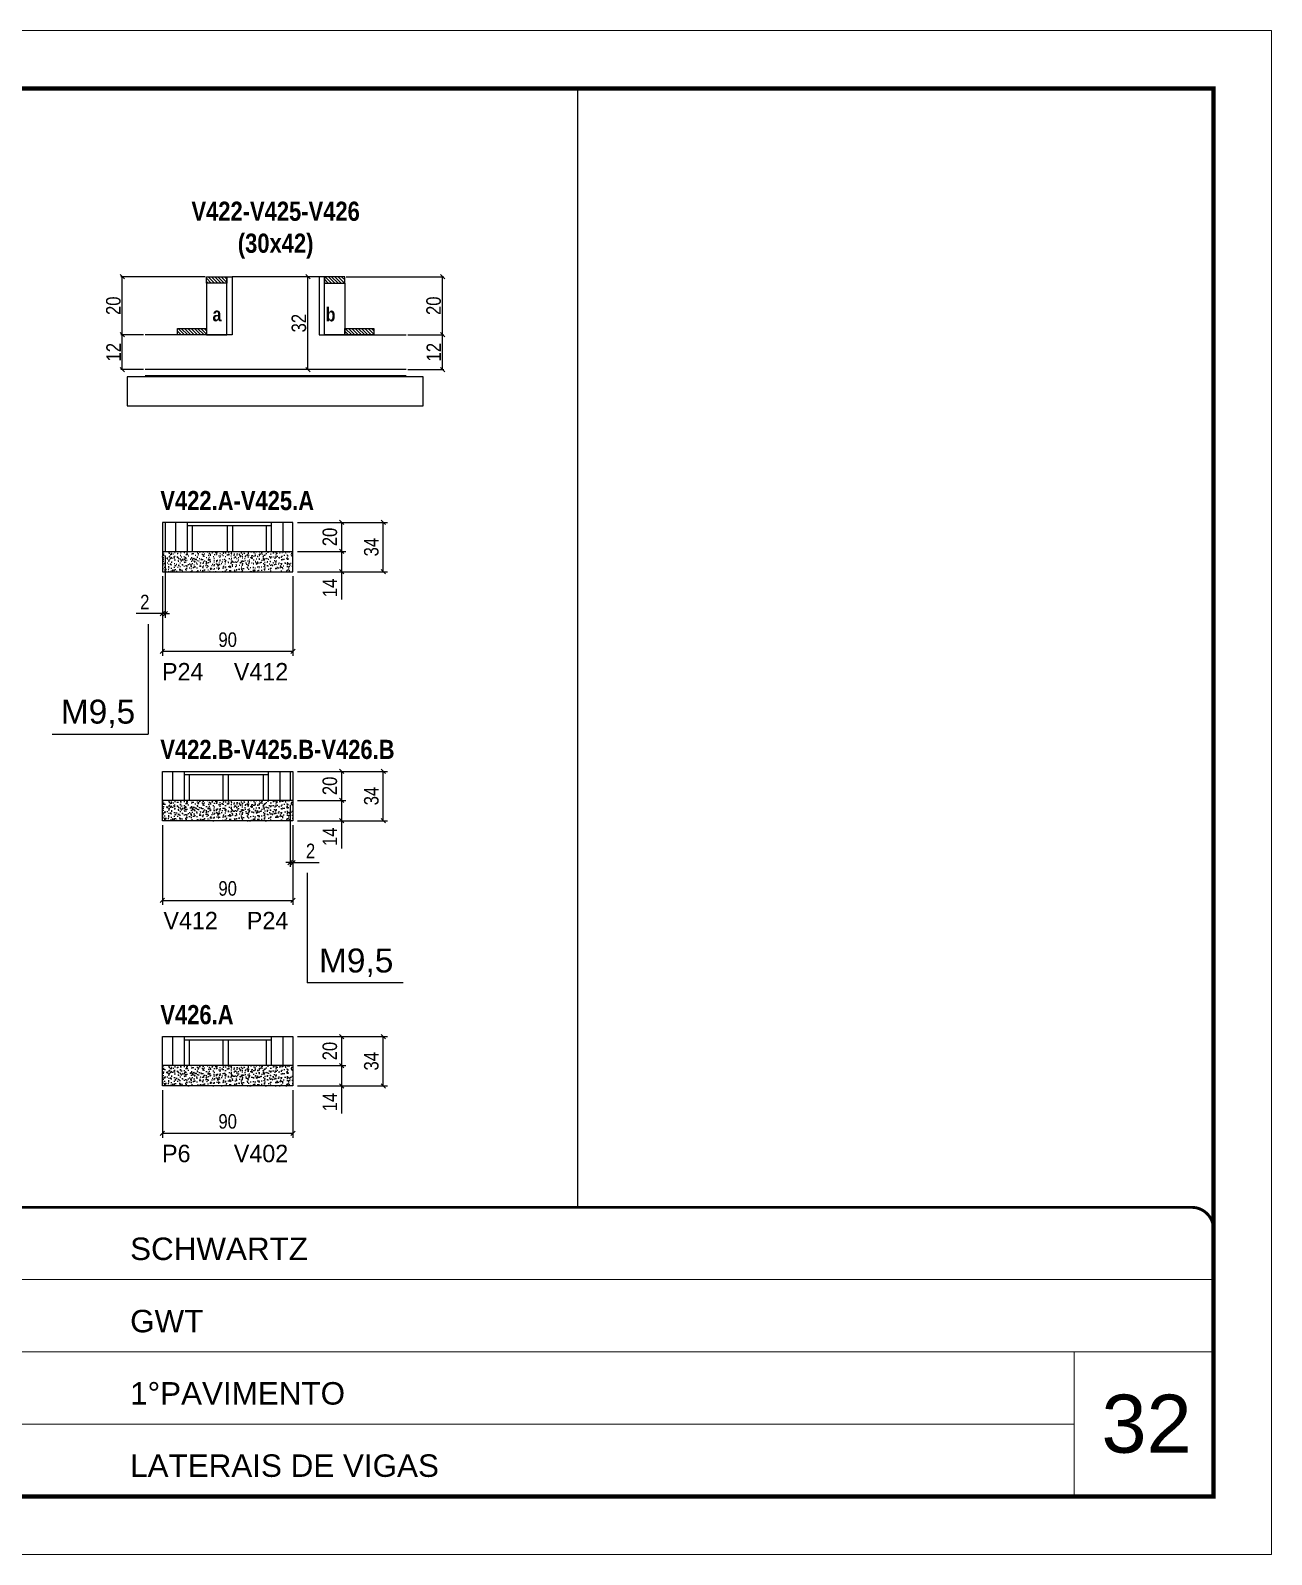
# Model space of a CAD drawing. Extents: x 13154 to 22413, y 1253 to 30260.
# Drawn here: x 18566 to 19421, y 20779 to 21829 of the extents above; entities that cross this region are included whole.
import ezdxf

# ---------------------------------------------------------------- set-up
doc = ezdxf.new("R2010")
doc.units = 0
doc.linetypes.add('CONTINUO', pattern=[0])
doc.linetypes.add('DASHED', pattern=[0.75, 0.5, -0.25])
for name, color, linetype in [('5', 5, 'Continuous'), ('barrote', 251, 'Continuous'), ('COTA', 241, 'Continuous'), ('detalhes', 4, 'Continuous'), ('NOMENCLATURA', 7, 'Continuous'), ('Painéis', 200, 'Continuous'), ('SARR_2.2x10', 60, 'Continuous'), ('SARR_2.2x7', 40, 'Continuous'), ('SARR_3.5x7', 81, 'Continuous')]:
    doc.layers.add(name, color=color, linetype=linetype)
for name, color, linetype, lineweight in [('CARIMBO', 255, 'Continuous', 9), ('CONCRETO', 251, 'Continuous', 25), ('Folhas', 255, 'Continuous', 9), ('SARRAFO DE PRESSAO', 251, 'DASHED', 9)]:
    doc.layers.add(name, color=color, linetype=linetype, lineweight=lineweight)
doc.styles.add('ARIAL', font='arial.ttf')
doc.styles.add('COTA TECNICA', font='techl___.ttf', dxfattribs={"height": 10})
doc.styles.add('COTA TECNICA 2X', font='techl___.ttf', dxfattribs={"height": 10})
doc.styles.add('ROMAS860', font='ROMAS860.SHX')
doc.styles.get("Standard").update_dxf_attribs({"font": 'arial.ttf'})
doc.styles.add('TECNICA', font='techb___.ttf', dxfattribs={"height": 10})
doc.dimstyles.new('PAINEL', dxfattribs={"dimtxt": 10, "dimasz": 3, "dimexe": 3, "dimexo": 3, "dimgap": 3, "dimtad": 1, "dimdec": 1, "dimzin": 12, "dimdsep": 46, "dimtxsty": 'COTA TECNICA', "dimblk1": 'OBLIQUE', "dimblk2": 'OBLIQUE', "dimsah": 1, "dimcen": 0.9, "dimclrd": 4, "dimclre": 4, "dimclrt": 240, "dimadec": 1, "dimazin": 3, "dimtfac": 1, "dimtdec": 1, "dimtmove": 0, "dimatfit": 3, "dimfxl": 1, "dimtolj": 1, "dimtzin": 12, "dimarcsym": 0})
doc.dimstyles.new('SECAO', dxfattribs={"dimscale": 0.333333, "dimtxt": 5, "dimasz": 9, "dimexe": 3, "dimexo": 3, "dimgap": 3, "dimtad": 1, "dimdec": 1, "dimlfac": 0.5, "dimzin": 12, "dimdsep": 46, "dimtxsty": 'COTA TECNICA 2X', "dimblk1": 'OBLIQUE', "dimblk2": 'OBLIQUE', "dimsah": 1, "dimcen": 0.9, "dimclrd": 4, "dimclre": 4, "dimclrt": 240, "dimadec": 1, "dimazin": 3, "dimtfac": 1, "dimtdec": 1, "dimtmove": 0, "dimatfit": 3, "dimfxl": 1, "dimtolj": 1, "dimtzin": 12, "dimarcsym": 0})

# ---------------------------------------------------------------- blocks, each defined once
blk = doc.blocks.new('9999999999')
at = {"color": 30, "linetype": 'CONTINUO'}
for p, q in [((98564.6, 34379.6), (99584, 34379.6)), ((98564.6, 34329.8), (99488, 34329.8)), ((99584, 34329.8), (99488, 34329.8)), ((99488, 34329.8), (99488, 34230.2)), ((98564.6, 34280), (99488, 34280))]:
    blk.add_line(p, q, dxfattribs=at)
at = {"color": 30, "linetype": 'CONTINUO', "const_width": 2}
blk.add_lwpolyline([(99584, 34230.2), (99584, 34414.4, 0.414214), (99569, 34429.4), (98229, 34429.4, 0.414214), (98214, 34414.4), (98214, 34245.2, 0.414214), (98229, 34230.2), (99584, 34230.2)], format="xyb", dxfattribs=at)
at = {"layer": 'Folhas'}
blk.add_lwpolyline([(98139, 34190.2), (99624, 34190.2), (99624, 35240.2), (98139, 35240.2)], close=True, dxfattribs=at)
at = {"layer": 'Folhas', "color": 30, "const_width": 3}
blk.add_lwpolyline([(98214, 34230.2), (99584, 34230.2), (99584, 35200.2), (98214, 35200.2)], close=True, dxfattribs=at)
at = {"color": 7, "linetype": 'Continuous', "ltscale": 5, "style": 'ARIAL'}
for s, height, p in [('SCHWARTZ', 15.48, (98837.7, 34393.1)), ('GWT', 15.48, (98837.7, 34343.3)), ('1°PAVIMENTO', 15.483, (98837.7, 34293.5)), ('LATERAIS DE VIGAS', 15.483, (98837.7, 34243.7))]:
    blk.add_text(s, height=height, dxfattribs=at).set_placement(p)
blk = doc.blocks.new('_Oblique')
at = {"color": 0, "linetype": 'ByBlock', "lineweight": -2}
blk.add_line((-0.5, -0.5), (0.5, 0.5), dxfattribs=at)
blk = doc.blocks.new('*D1893')
at = {"layer": 'COTA', "color": 4, "lineweight": -2, "transparency": 16777216}
for p, q in [((18644.4, 21619.5), (18628.7, 21619.5)), ((18629.7, 21595.5), (18629.7, 21619.5)), ((18644.4, 21595.5), (18628.7, 21595.5))]:
    blk.add_line(p, q, dxfattribs=at)
at = {"layer": 'Defpoints', "color": 0, "transparency": 16777216}
for p in [(18629.7, 21619.5), (18645.4, 21619.5), (18645.4, 21595.5)]:
    blk.add_point(p, dxfattribs=at)
at = {"layer": 'COTA', "color": 4, "lineweight": -2, "transparency": 16777216, "xscale": 3, "yscale": 3, "zscale": 3}
for p, rotation in [((18629.7, 21619.5), 90), ((18629.7, 21595.5), 270)]:
    blk.add_blockref('_Oblique', p, dxfattribs=dict(at, rotation=rotation))
at = {"layer": 'COTA', "color": 240, "transparency": 16777216, "insert": (18623.7, 21607.5), "char_height": 10, "attachment_point": 5, "rotation": 90, "style": 'COTA TECNICA 2X'}
blk.add_mtext('\\A1;12', dxfattribs=at)
blk = doc.blocks.new('*D1894')
at = {"layer": 'COTA', "color": 4, "lineweight": -2, "transparency": 16777216}
for p, q in [((18686.7, 21659.5), (18628.7, 21659.5)), ((18629.7, 21619.5), (18629.7, 21659.5)), ((18644.4, 21619.5), (18628.7, 21619.5))]:
    blk.add_line(p, q, dxfattribs=at)
at = {"layer": 'Defpoints', "color": 0, "transparency": 16777216}
for p in [(18629.7, 21659.5), (18687.7, 21659.5), (18645.4, 21619.5)]:
    blk.add_point(p, dxfattribs=at)
at = {"layer": 'COTA', "color": 4, "lineweight": -2, "transparency": 16777216, "xscale": 3, "yscale": 3, "zscale": 3}
for p, rotation in [((18629.7, 21659.5), 90), ((18629.7, 21619.5), 270)]:
    blk.add_blockref('_Oblique', p, dxfattribs=dict(at, rotation=rotation))
at = {"layer": 'COTA', "color": 240, "transparency": 16777216, "insert": (18623.6, 21639.5), "char_height": 10, "attachment_point": 5, "rotation": 90, "style": 'COTA TECNICA 2X'}
blk.add_mtext('\\A1;20', dxfattribs=at)
blk = doc.blocks.new('*D1895')
at = {"layer": 'COTA', "color": 4, "lineweight": -2, "transparency": 16777216}
for p, q in [((18783.9, 21659.5), (18851.3, 21659.5)), ((18850.3, 21619.5), (18850.3, 21659.5)), ((18826.3, 21619.5), (18851.3, 21619.5))]:
    blk.add_line(p, q, dxfattribs=at)
at = {"layer": 'Defpoints', "color": 0, "transparency": 16777216}
for p in [(18782.9, 21659.5), (18850.3, 21659.5), (18825.3, 21619.5)]:
    blk.add_point(p, dxfattribs=at)
at = {"layer": 'COTA', "color": 4, "lineweight": -2, "transparency": 16777216, "xscale": 3, "yscale": 3, "zscale": 3}
for p, rotation in [((18850.3, 21659.5), 90), ((18850.3, 21619.5), 270)]:
    blk.add_blockref('_Oblique', p, dxfattribs=dict(at, rotation=rotation))
at = {"layer": 'COTA', "color": 240, "transparency": 16777216, "insert": (18844.2, 21639.5), "char_height": 10, "attachment_point": 5, "rotation": 90, "style": 'COTA TECNICA 2X'}
blk.add_mtext('\\A1;20', dxfattribs=at)
blk = doc.blocks.new('*D1896')
at = {"layer": 'COTA', "color": 4, "lineweight": -2, "transparency": 16777216}
for p, q in [((18764.3, 21659.5), (18756.6, 21659.5)), ((18757.6, 21595.5), (18757.6, 21659.5)), ((18764.3, 21595.5), (18756.6, 21595.5))]:
    blk.add_line(p, q, dxfattribs=at)
at = {"layer": 'Defpoints', "color": 0, "transparency": 16777216}
for p in [(18757.6, 21659.5), (18765.3, 21659.5), (18765.3, 21595.5)]:
    blk.add_point(p, dxfattribs=at)
at = {"layer": 'COTA', "color": 4, "lineweight": -2, "transparency": 16777216, "xscale": 3, "yscale": 3, "zscale": 3}
for p, rotation in [((18757.6, 21659.5), 90), ((18757.6, 21595.5), 270)]:
    blk.add_blockref('_Oblique', p, dxfattribs=dict(at, rotation=rotation))
at = {"layer": 'COTA', "color": 240, "transparency": 16777216, "insert": (18751.4, 21627.5), "char_height": 10, "attachment_point": 5, "rotation": 90, "style": 'COTA TECNICA 2X'}
blk.add_mtext('\\A1;32', dxfattribs=at)
blk = doc.blocks.new('*D1897')
at = {"layer": 'COTA', "color": 4, "lineweight": -2, "transparency": 16777216}
for p, q in [((18826.3, 21619.5), (18851.3, 21619.5)), ((18850.3, 21595.5), (18850.3, 21619.5)), ((18826.3, 21595.5), (18851.3, 21595.5))]:
    blk.add_line(p, q, dxfattribs=at)
at = {"layer": 'Defpoints', "color": 0, "transparency": 16777216}
for p in [(18825.3, 21619.5), (18850.3, 21619.5), (18825.3, 21595.5)]:
    blk.add_point(p, dxfattribs=at)
at = {"layer": 'COTA', "color": 4, "lineweight": -2, "transparency": 16777216, "xscale": 3, "yscale": 3, "zscale": 3}
for p, rotation in [((18850.3, 21619.5), 90), ((18850.3, 21595.5), 270)]:
    blk.add_blockref('_Oblique', p, dxfattribs=dict(at, rotation=rotation))
at = {"layer": 'COTA', "color": 240, "transparency": 16777216, "insert": (18844.3, 21607.5), "char_height": 10, "attachment_point": 5, "rotation": 90, "style": 'COTA TECNICA 2X'}
blk.add_mtext('\\A1;12', dxfattribs=at)
blk = doc.blocks.new('*D1891')
at = {"layer": 'COTA', "color": 4, "linetype": 'ByBlock', "lineweight": -2, "transparency": 16777216}
for p, q in [((18657.3, 21453.2), (18657.3, 21398.3)), ((18747.3, 21453.2), (18747.3, 21398.3)), ((18747.3, 21401.3), (18657.3, 21401.3))]:
    blk.add_line(p, q, dxfattribs=at)
at = {"layer": 'Defpoints', "color": 0, "linetype": 'ByBlock', "transparency": 16777216}
for p in [(18657.3, 21456.2), (18747.3, 21456.2), (18657.3, 21401.3)]:
    blk.add_point(p, dxfattribs=at)
at = {"layer": 'COTA', "color": 4, "linetype": 'ByBlock', "lineweight": -2, "transparency": 16777216, "xscale": 3, "yscale": 3, "zscale": 3, "rotation": 180}
blk.add_blockref('_Oblique', (18657.3, 21401.3), dxfattribs=at)
at = {"layer": 'COTA', "color": 4, "linetype": 'ByBlock', "lineweight": -2, "transparency": 16777216, "xscale": 3, "yscale": 3, "zscale": 3}
blk.add_blockref('_Oblique', (18747.3, 21401.3), dxfattribs=at)
at = {"layer": 'COTA', "color": 240, "linetype": 'ByBlock', "transparency": 16777216, "insert": (18702.3, 21409.4), "char_height": 10, "attachment_point": 5, "style": 'COTA TECNICA'}
blk.add_mtext('\\A1;90', dxfattribs=at)
blk = doc.blocks.new('*D1898')
at = {"layer": 'COTA', "color": 4, "lineweight": -2, "transparency": 16777216}
for p, q in [((18750.3, 21490.2), (18783.8, 21490.2)), ((18780.8, 21490.2), (18780.8, 21470.2)), ((18750.3, 21470.2), (18783.8, 21470.2))]:
    blk.add_line(p, q, dxfattribs=at)
at = {"layer": 'Defpoints', "color": 0, "transparency": 16777216}
for p in [(18747.3, 21490.2), (18747.3, 21470.2), (18780.8, 21470.2)]:
    blk.add_point(p, dxfattribs=at)
at = {"layer": 'COTA', "color": 4, "lineweight": -2, "transparency": 16777216, "xscale": 3, "yscale": 3, "zscale": 3}
for p, rotation in [((18780.8, 21490.2), 90), ((18780.8, 21470.2), 270)]:
    blk.add_blockref('_Oblique', p, dxfattribs=dict(at, rotation=rotation))
at = {"layer": 'COTA', "color": 240, "transparency": 16777216, "insert": (18772.7, 21480.2), "char_height": 10, "attachment_point": 5, "rotation": 90, "style": 'COTA TECNICA'}
blk.add_mtext('\\A1;20', dxfattribs=at)
blk = doc.blocks.new('*D1892')
at = {"layer": 'COTA', "color": 4, "lineweight": -2, "transparency": 16777216}
for p, q in [((18659.3, 21467.2), (18659.3, 21424.4)), ((18657.3, 21453.2), (18657.3, 21424.4)), ((18657.3, 21427.4), (18639.2, 21427.4)), ((18659.3, 21427.4), (18657.3, 21427.4)), ((18659.3, 21427.4), (18662.3, 21427.4))]:
    blk.add_line(p, q, dxfattribs=at)
at = {"layer": 'Defpoints', "color": 0, "transparency": 16777216}
for p in [(18659.3, 21470.2), (18657.3, 21456.2), (18657.3, 21427.4)]:
    blk.add_point(p, dxfattribs=at)
at = {"layer": 'COTA', "color": 4, "lineweight": -2, "transparency": 16777216, "xscale": 3, "yscale": 3, "zscale": 3}
blk.add_blockref('_Oblique', (18657.3, 21427.4), dxfattribs=at)
at = {"layer": 'COTA', "color": 4, "lineweight": -2, "transparency": 16777216, "xscale": 3, "yscale": 3, "zscale": 3, "rotation": 180}
blk.add_blockref('_Oblique', (18659.3, 21427.4), dxfattribs=at)
at = {"layer": 'COTA', "color": 240, "transparency": 16777216, "insert": (18645.2, 21435.4), "char_height": 10, "attachment_point": 5, "style": 'COTA TECNICA'}
blk.add_mtext('\\A1;2', dxfattribs=at)
blk = doc.blocks.new('*D1899')
at = {"layer": 'COTA', "color": 4, "lineweight": -2, "transparency": 16777216}
for p, q in [((18750.3, 21470.2), (18783.8, 21470.2)), ((18780.8, 21470.2), (18780.8, 21456.2)), ((18750.3, 21456.2), (18783.8, 21456.2)), ((18780.8, 21456.2), (18780.8, 21437.1))]:
    blk.add_line(p, q, dxfattribs=at)
at = {"layer": 'Defpoints', "color": 0, "transparency": 16777216}
for p in [(18747.3, 21470.2), (18747.3, 21456.2), (18780.8, 21456.2)]:
    blk.add_point(p, dxfattribs=at)
at = {"layer": 'COTA', "color": 4, "lineweight": -2, "transparency": 16777216, "xscale": 3, "yscale": 3, "zscale": 3}
for p, rotation in [((18780.8, 21470.2), 90), ((18780.8, 21456.2), 270)]:
    blk.add_blockref('_Oblique', p, dxfattribs=dict(at, rotation=rotation))
at = {"layer": 'COTA', "color": 240, "transparency": 16777216, "insert": (18772.7, 21445.1), "char_height": 10, "attachment_point": 5, "rotation": 90, "style": 'COTA TECNICA'}
blk.add_mtext('\\A1;14', dxfattribs=at)
blk = doc.blocks.new('*D1900')
at = {"layer": 'COTA', "color": 4, "lineweight": -2, "transparency": 16777216}
for p, q in [((18750.3, 21490.2), (18812.5, 21490.2)), ((18809.5, 21456.2), (18809.5, 21490.2)), ((18750.3, 21456.2), (18812.5, 21456.2))]:
    blk.add_line(p, q, dxfattribs=at)
at = {"layer": 'Defpoints', "color": 0, "transparency": 16777216}
for p in [(18747.3, 21490.2), (18809.5, 21490.2), (18747.3, 21456.2)]:
    blk.add_point(p, dxfattribs=at)
at = {"layer": 'COTA', "color": 4, "lineweight": -2, "transparency": 16777216, "xscale": 3, "yscale": 3, "zscale": 3}
for p, rotation in [((18809.5, 21490.2), 90), ((18809.5, 21456.2), 270)]:
    blk.add_blockref('_Oblique', p, dxfattribs=dict(at, rotation=rotation))
at = {"layer": 'COTA', "color": 240, "transparency": 16777216, "insert": (18801.3, 21473.2), "char_height": 10, "attachment_point": 5, "rotation": 90, "style": 'COTA TECNICA'}
blk.add_mtext('\\A1;34', dxfattribs=at)
blk = doc.blocks.new('*D1901')
at = {"layer": 'COTA', "color": 4, "linetype": 'ByBlock', "lineweight": -2, "transparency": 16777216}
for p, q in [((18657.3, 21281.7), (18657.3, 21226.8)), ((18747.3, 21281.7), (18747.3, 21226.8)), ((18657.3, 21229.8), (18747.3, 21229.8))]:
    blk.add_line(p, q, dxfattribs=at)
at = {"layer": 'Defpoints', "color": 0, "linetype": 'ByBlock', "transparency": 16777216}
for p in [(18657.3, 21284.7), (18747.3, 21284.7), (18747.3, 21229.8)]:
    blk.add_point(p, dxfattribs=at)
at = {"layer": 'COTA', "color": 4, "linetype": 'ByBlock', "lineweight": -2, "transparency": 16777216, "xscale": 3, "yscale": 3, "zscale": 3, "rotation": 180}
blk.add_blockref('_Oblique', (18657.3, 21229.8), dxfattribs=at)
at = {"layer": 'COTA', "color": 4, "linetype": 'ByBlock', "lineweight": -2, "transparency": 16777216, "xscale": 3, "yscale": 3, "zscale": 3}
blk.add_blockref('_Oblique', (18747.3, 21229.8), dxfattribs=at)
at = {"layer": 'COTA', "color": 240, "linetype": 'ByBlock', "transparency": 16777216, "insert": (18702.3, 21238), "char_height": 10, "attachment_point": 5, "style": 'COTA TECNICA'}
blk.add_mtext('\\A1;90', dxfattribs=at)
blk = doc.blocks.new('*D1902')
at = {"layer": 'COTA', "color": 4, "lineweight": -2, "transparency": 16777216}
for p, q in [((18745.3, 21295.7), (18745.3, 21252.9)), ((18747.3, 21281.7), (18747.3, 21252.9)), ((18745.3, 21255.9), (18742.3, 21255.9)), ((18745.3, 21255.9), (18747.3, 21255.9)), ((18747.3, 21255.9), (18765.4, 21255.9))]:
    blk.add_line(p, q, dxfattribs=at)
at = {"layer": 'Defpoints', "color": 0, "transparency": 16777216}
for p in [(18745.3, 21298.7), (18747.3, 21284.7), (18747.3, 21255.9)]:
    blk.add_point(p, dxfattribs=at)
at = {"layer": 'COTA', "color": 4, "lineweight": -2, "transparency": 16777216, "xscale": 3, "yscale": 3, "zscale": 3}
blk.add_blockref('_Oblique', (18745.3, 21255.9), dxfattribs=at)
at = {"layer": 'COTA', "color": 4, "lineweight": -2, "transparency": 16777216, "xscale": 3, "yscale": 3, "zscale": 3, "rotation": 180}
blk.add_blockref('_Oblique', (18747.3, 21255.9), dxfattribs=at)
at = {"layer": 'COTA', "color": 240, "transparency": 16777216, "insert": (18759.4, 21263.9), "char_height": 10, "attachment_point": 5, "style": 'COTA TECNICA'}
blk.add_mtext('\\A1;2', dxfattribs=at)
blk = doc.blocks.new('*D1903')
at = {"layer": 'COTA', "color": 4, "lineweight": -2, "transparency": 16777216}
for p, q in [((18750.3, 21318.7), (18783.8, 21318.7)), ((18780.8, 21318.7), (18780.8, 21298.7)), ((18750.3, 21298.7), (18783.8, 21298.7))]:
    blk.add_line(p, q, dxfattribs=at)
at = {"layer": 'Defpoints', "color": 0, "transparency": 16777216}
for p in [(18747.3, 21318.7), (18747.3, 21298.7), (18780.8, 21298.7)]:
    blk.add_point(p, dxfattribs=at)
at = {"layer": 'COTA', "color": 4, "lineweight": -2, "transparency": 16777216, "xscale": 3, "yscale": 3, "zscale": 3}
for p, rotation in [((18780.8, 21318.7), 90), ((18780.8, 21298.7), 270)]:
    blk.add_blockref('_Oblique', p, dxfattribs=dict(at, rotation=rotation))
at = {"layer": 'COTA', "color": 240, "transparency": 16777216, "insert": (18772.7, 21308.7), "char_height": 10, "attachment_point": 5, "rotation": 90, "style": 'COTA TECNICA'}
blk.add_mtext('\\A1;20', dxfattribs=at)
blk = doc.blocks.new('*D1904')
at = {"layer": 'COTA', "color": 4, "lineweight": -2, "transparency": 16777216}
for p, q in [((18750.3, 21298.7), (18783.8, 21298.7)), ((18780.8, 21298.7), (18780.8, 21284.7)), ((18750.3, 21284.7), (18783.8, 21284.7)), ((18780.8, 21284.7), (18780.8, 21265.6))]:
    blk.add_line(p, q, dxfattribs=at)
at = {"layer": 'Defpoints', "color": 0, "transparency": 16777216}
for p in [(18747.3, 21298.7), (18747.3, 21284.7), (18780.8, 21284.7)]:
    blk.add_point(p, dxfattribs=at)
at = {"layer": 'COTA', "color": 4, "lineweight": -2, "transparency": 16777216, "xscale": 3, "yscale": 3, "zscale": 3}
for p, rotation in [((18780.8, 21298.7), 90), ((18780.8, 21284.7), 270)]:
    blk.add_blockref('_Oblique', p, dxfattribs=dict(at, rotation=rotation))
at = {"layer": 'COTA', "color": 240, "transparency": 16777216, "insert": (18772.7, 21273.7), "char_height": 10, "attachment_point": 5, "rotation": 90, "style": 'COTA TECNICA'}
blk.add_mtext('\\A1;14', dxfattribs=at)
blk = doc.blocks.new('*D1905')
at = {"layer": 'COTA', "color": 4, "lineweight": -2, "transparency": 16777216}
for p, q in [((18750.3, 21318.7), (18812.5, 21318.7)), ((18809.5, 21284.7), (18809.5, 21318.7)), ((18750.3, 21284.7), (18812.5, 21284.7))]:
    blk.add_line(p, q, dxfattribs=at)
at = {"layer": 'Defpoints', "color": 0, "transparency": 16777216}
for p in [(18747.3, 21318.7), (18809.5, 21318.7), (18747.3, 21284.7)]:
    blk.add_point(p, dxfattribs=at)
at = {"layer": 'COTA', "color": 4, "lineweight": -2, "transparency": 16777216, "xscale": 3, "yscale": 3, "zscale": 3}
for p, rotation in [((18809.5, 21318.7), 90), ((18809.5, 21284.7), 270)]:
    blk.add_blockref('_Oblique', p, dxfattribs=dict(at, rotation=rotation))
at = {"layer": 'COTA', "color": 240, "transparency": 16777216, "insert": (18801.3, 21301.7), "char_height": 10, "attachment_point": 5, "rotation": 90, "style": 'COTA TECNICA'}
blk.add_mtext('\\A1;34', dxfattribs=at)
blk = doc.blocks.new('*D1906')
at = {"layer": 'COTA', "color": 4, "lineweight": -2, "transparency": 16777216}
for p, q in [((18750.3, 21136), (18783.8, 21136)), ((18780.8, 21136), (18780.8, 21116)), ((18750.3, 21116), (18783.8, 21116))]:
    blk.add_line(p, q, dxfattribs=at)
at = {"layer": 'Defpoints', "color": 0, "transparency": 16777216}
for p in [(18747.3, 21136), (18747.3, 21116), (18780.8, 21116)]:
    blk.add_point(p, dxfattribs=at)
at = {"layer": 'COTA', "color": 4, "lineweight": -2, "transparency": 16777216, "xscale": 3, "yscale": 3, "zscale": 3}
for p, rotation in [((18780.8, 21136), 90), ((18780.8, 21116), 270)]:
    blk.add_blockref('_Oblique', p, dxfattribs=dict(at, rotation=rotation))
at = {"layer": 'COTA', "color": 240, "transparency": 16777216, "insert": (18772.7, 21126), "char_height": 10, "attachment_point": 5, "rotation": 90, "style": 'COTA TECNICA'}
blk.add_mtext('\\A1;20', dxfattribs=at)
blk = doc.blocks.new('*D1907')
at = {"layer": 'COTA', "color": 4, "lineweight": -2, "transparency": 16777216}
for p, q in [((18750.3, 21136), (18812.5, 21136)), ((18809.5, 21102), (18809.5, 21136)), ((18750.3, 21102), (18812.5, 21102))]:
    blk.add_line(p, q, dxfattribs=at)
at = {"layer": 'Defpoints', "color": 0, "transparency": 16777216}
for p in [(18747.3, 21136), (18809.5, 21136), (18747.3, 21102)]:
    blk.add_point(p, dxfattribs=at)
at = {"layer": 'COTA', "color": 4, "lineweight": -2, "transparency": 16777216, "xscale": 3, "yscale": 3, "zscale": 3}
for p, rotation in [((18809.5, 21136), 90), ((18809.5, 21102), 270)]:
    blk.add_blockref('_Oblique', p, dxfattribs=dict(at, rotation=rotation))
at = {"layer": 'COTA', "color": 240, "transparency": 16777216, "insert": (18801.3, 21119), "char_height": 10, "attachment_point": 5, "rotation": 90, "style": 'COTA TECNICA'}
blk.add_mtext('\\A1;34', dxfattribs=at)
blk = doc.blocks.new('*D1908')
at = {"layer": 'COTA', "color": 4, "lineweight": -2, "transparency": 16777216}
for p, q in [((18750.3, 21116), (18783.8, 21116)), ((18780.8, 21116), (18780.8, 21102)), ((18750.3, 21102), (18783.8, 21102)), ((18780.8, 21102), (18780.8, 21082.9))]:
    blk.add_line(p, q, dxfattribs=at)
at = {"layer": 'Defpoints', "color": 0, "transparency": 16777216}
for p in [(18747.3, 21116), (18747.3, 21102), (18780.8, 21102)]:
    blk.add_point(p, dxfattribs=at)
at = {"layer": 'COTA', "color": 4, "lineweight": -2, "transparency": 16777216, "xscale": 3, "yscale": 3, "zscale": 3}
for p, rotation in [((18780.8, 21116), 90), ((18780.8, 21102), 270)]:
    blk.add_blockref('_Oblique', p, dxfattribs=dict(at, rotation=rotation))
at = {"layer": 'COTA', "color": 240, "transparency": 16777216, "insert": (18772.7, 21090.9), "char_height": 10, "attachment_point": 5, "rotation": 90, "style": 'COTA TECNICA'}
blk.add_mtext('\\A1;14', dxfattribs=at)
blk = doc.blocks.new('*D1909')
at = {"layer": 'COTA', "color": 4, "lineweight": -2, "transparency": 16777216}
for p, q in [((18657.3, 21099), (18657.3, 21066.3)), ((18747.3, 21099), (18747.3, 21066.3)), ((18747.3, 21069.3), (18657.3, 21069.3))]:
    blk.add_line(p, q, dxfattribs=at)
at = {"layer": 'Defpoints', "color": 0, "transparency": 16777216}
for p in [(18657.3, 21102), (18747.3, 21102), (18657.3, 21069.3)]:
    blk.add_point(p, dxfattribs=at)
at = {"layer": 'COTA', "color": 4, "lineweight": -2, "transparency": 16777216, "xscale": 3, "yscale": 3, "zscale": 3, "rotation": 180}
blk.add_blockref('_Oblique', (18657.3, 21069.3), dxfattribs=at)
at = {"layer": 'COTA', "color": 4, "lineweight": -2, "transparency": 16777216, "xscale": 3, "yscale": 3, "zscale": 3}
blk.add_blockref('_Oblique', (18747.3, 21069.3), dxfattribs=at)
at = {"layer": 'COTA', "color": 240, "transparency": 16777216, "insert": (18702.3, 21077.5), "char_height": 10, "attachment_point": 5, "style": 'COTA TECNICA'}
blk.add_mtext('\\A1;90', dxfattribs=at)

msp = doc.modelspace()

# ---------------------------------------------------------------- hatches: boundary and pattern name
at = {"layer": 'COTA'}
h = msp.add_hatch(dxfattribs=at)
h.set_pattern_fill('AR-CONC', color=256, scale=0.03)
h.set_pattern_definition([(50, (5261.599, 1294.6885), (5.4655401, -0.4781726), [0.5715, -6.2865]), (355, (5261.599, 1294.6885), (-1.0573026, 5.7317054), [0.4572, -5.0292175]), (100.451445, (5262.0543, 1294.6486), (4.4082374, 5.2535326), [0.4857003, -5.3427073]), (46.1842, (5261.599, 1296.2125), (8.1323712, -1.2612698), [0.85725, -9.42975]), (96.635558, (5262.2766, 1296.107), (7.122124, 7.4227837), [0.7285507, -8.0140682]), (351.18415, (5261.599, 1296.2125), (7.122124, 7.4227837), [0.685799, -7.543792]), (21, (5262.361, 1295.8315), (4.5484317, -3.06795595), [0.5715, -6.2865]), (326, (5262.361, 1295.8315), (1.8540609, 5.525639), [0.4572, -5.0292]), (71.451445, (5262.74, 1295.576), (6.4024926, 2.4576831), [0.4857003, -5.3426981]), (37.5, (5261.5989, 1294.6885), (0.0926581, 2.53665117), [0, -4.96824, 0, -5.1054, 0, -5.04825]), (7.5, (5261.599, 1294.6885), (2.00458988, 3.00541724), [0, -2.91084, 0, -4.85394, 0, -1.92405]), (327.5, (5259.8996, 1294.6885), (4.06771786, -0.17186232), [0, -1.905, 0, -5.9436, 0, -7.8867]), (317.5, (5259.1376, 1294.6885), (4.44387544, 0.76279473), [0, -2.4765, 0, -3.94716, 0, -5.6007])])
h.paths.add_polyline_path([(18747.3, 21456.17), (18747.3, 21470.17), (18657.3, 21470.17), (18657.3, 21456.17)])
h = msp.add_hatch(dxfattribs=at)
h.set_pattern_fill('AR-CONC', color=256, scale=0.03)
h.set_pattern_definition([(50, (5261.599, 1123.2347), (5.4655401, -0.4781726), [0.5715, -6.2865]), (355, (5261.599, 1123.2347), (-1.0573026, 5.7317054), [0.4572, -5.0292175]), (100.451445, (5262.0543, 1123.195), (4.4082374, 5.2535326), [0.4857003, -5.3427073]), (46.1842, (5261.599, 1124.759), (8.1323712, -1.2612698), [0.85725, -9.42975]), (96.635558, (5262.2766, 1124.6536), (7.122124, 7.4227837), [0.7285507, -8.0140682]), (351.18415, (5261.599, 1124.759), (7.122124, 7.4227837), [0.685799, -7.543792]), (21, (5262.361, 1124.3777), (4.5484317, -3.06795595), [0.5715, -6.2865]), (326, (5262.361, 1124.3777), (1.8540609, 5.525639), [0.4572, -5.0292]), (71.451445, (5262.74, 1124.122), (6.4024926, 2.4576831), [0.4857003, -5.3426981]), (37.5, (5261.5989, 1123.2347), (0.0926581, 2.53665117), [0, -4.96824, 0, -5.1054, 0, -5.04825]), (7.5, (5261.599, 1123.2347), (2.00458988, 3.00541724), [0, -2.91084, 0, -4.85394, 0, -1.92405]), (327.5, (5259.8996, 1123.2347), (4.06771786, -0.17186232), [0, -1.905, 0, -5.9436, 0, -7.8867]), (317.5, (5259.1376, 1123.2347), (4.44387544, 0.76279473), [0, -2.4765, 0, -3.94716, 0, -5.6007])])
h.paths.add_polyline_path([(18747.3, 21284.72), (18747.3, 21298.72), (18657.3, 21298.72), (18657.3, 21284.72)])
h = msp.add_hatch(dxfattribs=at)
h.set_pattern_fill('AR-CONC', color=256, scale=0.03)
h.set_pattern_definition([(50, (5261.599, 940.514), (5.4655401, -0.4781726), [0.5715, -6.2865]), (355, (5261.599, 940.514), (-1.0573026, 5.7317054), [0.4572, -5.0292175]), (100.451445, (5262.0543, 940.474), (4.4082374, 5.2535326), [0.4857003, -5.3427073]), (46.1842, (5261.599, 942.038), (8.1323712, -1.2612698), [0.85725, -9.42975]), (96.635558, (5262.2766, 941.933), (7.122124, 7.4227837), [0.7285507, -8.0140682]), (351.18415, (5261.599, 942.038), (7.122124, 7.4227837), [0.685799, -7.543792]), (21, (5262.361, 941.657), (4.5484317, -3.06795595), [0.5715, -6.2865]), (326, (5262.361, 941.657), (1.8540609, 5.525639), [0.4572, -5.0292]), (71.451445, (5262.74, 941.4013), (6.4024926, 2.4576831), [0.4857003, -5.3426981]), (37.5, (5261.5989, 940.514), (0.0926581, 2.53665117), [0, -4.96824, 0, -5.1054, 0, -5.04825]), (7.5, (5261.599, 940.514), (2.00458988, 3.00541724), [0, -2.91084, 0, -4.85394, 0, -1.92405]), (327.5, (5259.8996, 940.514), (4.06771786, -0.17186232), [0, -1.905, 0, -5.9436, 0, -7.8867]), (317.5, (5259.1376, 940.514), (4.44387544, 0.76279473), [0, -2.4765, 0, -3.94716, 0, -5.6007])])
h.paths.add_polyline_path([(18747.3, 21102), (18747.3, 21116), (18657.3, 21116), (18657.3, 21102)])
at = {"layer": 'SARR_2.2x10'}
h = msp.add_hatch(dxfattribs=at)
h.set_pattern_fill('ANSI31', color=256, scale=0.5, angle=90)
h.set_pattern_definition([(135, (51861.2746, -101892.6414), (-1.122532015, -1.122532015), [])])
h.paths.add_polyline_path([(18667.74, 21623.93), (18667.74, 21619.53), (18687.74, 21619.53), (18687.74, 21623.93)])
h = msp.add_hatch(dxfattribs=at)
h.set_pattern_fill('ANSI31', color=256, scale=0.5, angle=90)
h.set_pattern_definition([(135, (51976.4746, -101892.6414), (-1.122532015, -1.122532015), [])])
h.paths.add_polyline_path([(18782.94, 21623.93), (18782.94, 21619.53), (18802.94, 21619.53), (18802.94, 21623.93)])
at = {"layer": 'SARR_2.2x7'}
h = msp.add_hatch(dxfattribs=at)
h.set_pattern_fill('ANSI31', color=256, scale=0.5, angle=90)
h.set_pattern_definition([(135, (51875.2746, -101857.0414), (-1.122532015, -1.122532015), [])])
h.paths.add_polyline_path([(18701.74, 21659.53), (18701.74, 21655.13), (18687.74, 21655.13), (18687.74, 21659.53)])
h = msp.add_hatch(dxfattribs=at)
h.set_pattern_fill('ANSI31', color=256, scale=0.5, angle=90)
h.set_pattern_definition([(135, (51877.2746, -101857.0414), (-1.122532015, -1.122532015), [])])
h.paths.add_polyline_path([(18768.94, 21659.53), (18768.94, 21655.13), (18782.94, 21655.13), (18782.94, 21659.53)])

# ---------------------------------------------------------------- linework, layer by layer
at = {"layer": 'barrote'}
msp.add_lwpolyline([(18632.97, 21570.59), (18836.89, 21570.59), (18836.89, 21590.59), (18632.97, 21590.59)], close=True, dxfattribs=at)
at = {"layer": 'CONCRETO', "linetype": 'Continuous'}
for p, q in [((18765.34, 21659.53), (18705.34, 21659.53)), ((18705.34, 21659.53), (18705.34, 21619.53)), ((18765.34, 21659.53), (18765.34, 21623.53)), ((18705.34, 21619.53), (18645.42, 21619.53)), ((18765.34, 21619.53), (18825.26, 21619.53)), ((18765.34, 21595.53), (18645.42, 21595.53))]:
    msp.add_line(p, q, dxfattribs=at)
at = {"layer": 'COTA'}
for p, q in [((18943.22, 21789.15), (18943.22, 21018.39)), ((18657.3, 21470.17), (18657.3, 21456.17)), ((18747.3, 21456.17), (18747.3, 21470.17)), ((18657.3, 21456.17), (18747.3, 21456.17)), ((18657.3, 21284.72), (18657.3, 21298.72)), ((18747.3, 21298.72), (18747.3, 21284.72)), ((18747.3, 21284.72), (18657.3, 21284.72)), ((18657.3, 21102), (18657.3, 21116)), ((18747.3, 21116), (18747.3, 21102)), ((18747.3, 21102), (18657.3, 21102))]:
    msp.add_line(p, q, dxfattribs=at)
at = {"layer": 'NOMENCLATURA', "linetype": 'Continuous'}
for p, q in [((18647.47, 21420.16), (18647.47, 21344.41)), ((18581.31, 21344.41), (18647.47, 21344.41)), ((18757.13, 21248.71), (18757.13, 21172.96)), ((18823.29, 21172.96), (18757.13, 21172.96))]:
    msp.add_line(p, q, dxfattribs=at)
at = {"layer": 'Painéis', "linetype": 'Continuous'}
for p, q in [((18747.3, 21490.17), (18657.3, 21490.17)), ((18657.3, 21490.17), (18657.3, 21470.17)), ((18659.3, 21490.17), (18659.3, 21470.17)), ((18747.3, 21470.17), (18747.3, 21490.17)), ((18657.3, 21470.17), (18747.3, 21470.17)), ((18657.3, 21298.72), (18657.3, 21318.72)), ((18657.3, 21318.72), (18747.3, 21318.72)), ((18745.3, 21318.72), (18745.3, 21298.72)), ((18747.3, 21318.72), (18747.3, 21298.72)), ((18747.3, 21298.72), (18657.3, 21298.72)), ((18657.3, 21116), (18657.3, 21136)), ((18657.3, 21136), (18747.3, 21136)), ((18747.3, 21136), (18747.3, 21116)), ((18747.3, 21116), (18657.3, 21116))]:
    msp.add_line(p, q, dxfattribs=at)
for points in [[(18701.74, 21619.53), (18701.74, 21659.53), (18705.34, 21659.53), (18705.34, 21619.53)], [(18768.94, 21619.53), (18768.94, 21659.53), (18765.34, 21659.53), (18765.34, 21619.53)]]:
    msp.add_lwpolyline(points, close=True, dxfattribs=at)
for points in [[(18825.26, 21595.53), (18645.42, 21595.53)], [(18645.42, 21591.53), (18825.26, 21591.53)]]:
    msp.add_lwpolyline(points, dxfattribs=at)
at = {"layer": 'SARR_2.2x10'}
for points in [[(18667.74, 21623.93), (18687.74, 21623.93), (18687.74, 21619.53), (18667.74, 21619.53)], [(18782.94, 21623.93), (18802.94, 21623.93), (18802.94, 21619.53), (18782.94, 21619.53)]]:
    msp.add_lwpolyline(points, close=True, dxfattribs=at)
at = {"layer": 'SARR_2.2x7', "linetype": 'Continuous'}
for p, q in [((18666.3, 21490.17), (18666.3, 21470.17)), ((18732.3, 21487.97), (18674.3, 21487.97)), ((18740.3, 21490.17), (18740.3, 21470.17)), ((18664.3, 21318.72), (18664.3, 21298.72)), ((18672.3, 21316.52), (18730.3, 21316.52)), ((18738.3, 21318.72), (18738.3, 21298.72)), ((18664.3, 21136), (18664.3, 21116)), ((18672.3, 21133.8), (18732.3, 21133.8)), ((18740.3, 21136), (18740.3, 21116))]:
    msp.add_line(p, q, dxfattribs=at)
at = {"layer": 'SARR_2.2x7', "elevation": 0}
for points in [[(18687.74, 21659.53), (18701.74, 21659.53), (18701.74, 21655.13), (18687.74, 21655.13)], [(18782.94, 21659.53), (18768.94, 21659.53), (18768.94, 21655.13), (18782.94, 21655.13)]]:
    msp.add_lwpolyline(points, close=True, dxfattribs=at)
at = {"layer": 'SARR_3.5x7'}
for p, q in [((18674.3, 21490.17), (18674.3, 21470.17)), ((18677.8, 21487.97), (18677.8, 21470.17)), ((18702.02, 21487.97), (18702.02, 21470.17)), ((18705.52, 21487.97), (18705.52, 21470.17)), ((18728.8, 21487.97), (18728.8, 21470.17)), ((18732.3, 21490.17), (18732.3, 21470.17)), ((18672.3, 21318.72), (18672.3, 21298.72)), ((18675.8, 21316.52), (18675.8, 21298.72)), ((18699.07, 21316.52), (18699.07, 21298.72)), ((18702.57, 21316.52), (18702.57, 21298.72)), ((18726.8, 21316.52), (18726.8, 21298.72)), ((18730.3, 21318.72), (18730.3, 21298.72)), ((18672.3, 21136), (18672.3, 21116)), ((18675.8, 21133.8), (18675.8, 21116)), ((18699.07, 21133.8), (18699.07, 21116)), ((18702.57, 21133.8), (18702.57, 21116)), ((18728.8, 21133.8), (18728.8, 21116)), ((18732.3, 21136), (18732.3, 21116))]:
    msp.add_line(p, q, dxfattribs=at)
for points in [[(18701.74, 21655.13), (18687.74, 21655.13), (18687.74, 21619.53), (18701.74, 21619.53)], [(18768.94, 21655.13), (18782.94, 21655.13), (18782.94, 21619.53), (18768.94, 21619.53)]]:
    msp.add_lwpolyline(points, close=True, dxfattribs=at)

# ---------------------------------------------------------------- block references
at = {"layer": 'SARRAFO DE PRESSAO', "color": 6, "linetype": 'ByBlock'}
msp.add_blockref('9999999999', (-80202.6, -13411.06), dxfattribs=at)

# ---------------------------------------------------------------- texts
at = {"layer": '5', "linetype": 'Continuous', "style": 'ROMAS860'}
for s, rotation, p in [('P24', 0.00004, (18657.09, 21381.38)), ('V412', 0.00004, (18706.54, 21381.38)), ('V412', 359.99996, (18658.06, 21209.92)), ('P24', 359.99996, (18715.51, 21209.92)), ('P6', 0.00004, (18657.09, 21049.45)), ('V402', 0.00004, (18706.54, 21049.45))]:
    msp.add_text(s, height=12, rotation=rotation, dxfattribs=at).set_placement(p)
at = {"layer": 'CARIMBO', "style": 'ARIAL'}
msp.add_text('32', height=40, dxfattribs=at).set_placement((19304.24, 20849.29))
at = {"layer": 'detalhes', "style": 'TECNICA'}
for s, p in [('a', (18691.86, 21628.77)), ('b', (18769.84, 21628.76))]:
    msp.add_text(s, height=9.6, dxfattribs=at).set_placement(p)
at = {"layer": 'NOMENCLATURA', "style": 'TECNICA'}
for s, p in [('V422.A-V425.A', (18655.92, 21498.69)), ('V422.B-V425.B-V426.B', (18655.92, 21327.24)), ('V426.A', (18655.92, 21144.52))]:
    msp.add_text(s, height=13.2, dxfattribs=at).set_placement(p)
at = {"layer": 'NOMENCLATURA', "linetype": 'Continuous'}
for p in [(18587.35, 21351.61), (18765.21, 21180.15)]:
    msp.add_text('M9,5', height=16.5, dxfattribs=at).set_placement(p)
at = {"layer": 'NOMENCLATURA', "insert": (18735.34, 21711.22), "char_height": 13.2, "attachment_point": 2, "style": 'TECNICA'}
msp.add_mtext_dynamic_manual_height_columns('V422-V425-V426\\P(30x42)', width=300.2766, gutter_width=1, heights=[0], dxfattribs=at)

# ---------------------------------------------------------------- dimensions: what is measured, and where the dimension line sits
at = {"layer": 'COTA'}
for base, p1, p2, angle, dimstyle, picture, middle in [((18629.71, 21659.53), (18645.42, 21619.53), (18687.74, 21659.53), 90, 'SECAO', '*D1894', (18623.61, 21639.53)), ((18850.33, 21659.53), (18825.26, 21619.53), (18782.94, 21659.53), 90, 'SECAO', '*D1895', (18844.23, 21639.53)), ((18629.71, 21619.53), (18645.42, 21595.53), (18645.42, 21619.53), 90, 'SECAO', '*D1893', (18623.65, 21607.53)), ((18850.33, 21619.53), (18825.26, 21595.53), (18825.26, 21619.53), 90, 'SECAO', '*D1897', (18844.27, 21607.53)), ((18809.53, 21490.17), (18747.3, 21456.17), (18747.3, 21490.17), 90, 'PAINEL', '*D1900', (18801.31, 21473.17)), ((18780.82, 21456.17), (18747.3, 21470.17), (18747.3, 21456.17), 90, 'PAINEL', '*D1899', (18772.75, 21445.11)), ((18809.53, 21318.72), (18747.3, 21284.72), (18747.3, 21318.72), 90, 'PAINEL', '*D1905', (18801.31, 21301.72)), ((18747.3, 21255.94), (18745.3, 21298.72), (18747.3, 21284.72), 180, 'PAINEL', '*D1902', (18759.35, 21263.94)), ((18780.82, 21284.72), (18747.3, 21298.72), (18747.3, 21284.72), 90, 'PAINEL', '*D1904', (18772.75, 21273.66)), ((18809.53, 21136), (18747.3, 21102), (18747.3, 21136), 90, 'PAINEL', '*D1907', (18801.31, 21119)), ((18780.82, 21102), (18747.3, 21116), (18747.3, 21102), 90, 'PAINEL', '*D1908', (18772.75, 21090.94))]:
    dim = msp.add_linear_dim(base=base, p1=p1, p2=p2, angle=angle, dimstyle=dimstyle, dxfattribs=at)
    dim.commit()
    dim.dimension.update_dxf_attribs({"geometry": picture, "text_midpoint": middle})
for base, p1, p2, dimstyle, picture, middle in [((18757.58, 21659.53), (18765.34, 21595.53), (18765.34, 21659.53), 'SECAO', '*D1896', (18757.58, 21627.53)), ((18780.82, 21470.17), (18747.3, 21490.17), (18747.3, 21470.17), 'PAINEL', '*D1898', (18780.82, 21480.17)), ((18780.82, 21298.72), (18747.3, 21318.72), (18747.3, 21298.72), 'PAINEL', '*D1903', (18780.82, 21308.72)), ((18780.82, 21116), (18747.3, 21136), (18747.3, 21116), 'PAINEL', '*D1906', (18780.82, 21126))]:
    dim = msp.add_linear_dim(base=base, p1=p1, p2=p2, angle=90, dimstyle=dimstyle, dxfattribs=at)
    dim.commit()
    dim.dimension.update_dxf_attribs({"geometry": picture, "text_midpoint": middle, "dimtype": 160})
for base, p1, p2, picture, middle in [((18657.3, 21427.39), (18659.3, 21470.17), (18657.3, 21456.17), '*D1892', (18645.24, 21435.39)), ((18657.3, 21069.35), (18747.3, 21102), (18657.3, 21102), '*D1909', (18702.3, 21077.48))]:
    dim = msp.add_linear_dim(base=base, p1=p1, p2=p2, dimstyle='PAINEL', dxfattribs=at)
    dim.commit()
    dim.dimension.update_dxf_attribs({"geometry": picture, "text_midpoint": middle})
at = {"layer": 'COTA', "linetype": 'ByBlock'}
dim = msp.add_linear_dim(base=(18657.3, 21401.28), p1=(18747.3, 21456.17), p2=(18657.3, 21456.17), dimstyle='PAINEL', dxfattribs=at)
dim.commit()
dim.dimension.update_dxf_attribs({"geometry": '*D1891', "text_midpoint": (18702.3, 21409.41)})
dim = msp.add_linear_dim(base=(18747.3, 21229.82), p1=(18657.3, 21284.72), p2=(18747.3, 21284.72), angle=180, dimstyle='PAINEL', dxfattribs=at)
dim.commit()
dim.dimension.update_dxf_attribs({"geometry": '*D1901', "text_midpoint": (18702.3, 21237.95)})

doc.saveas('drawing.dxf')
